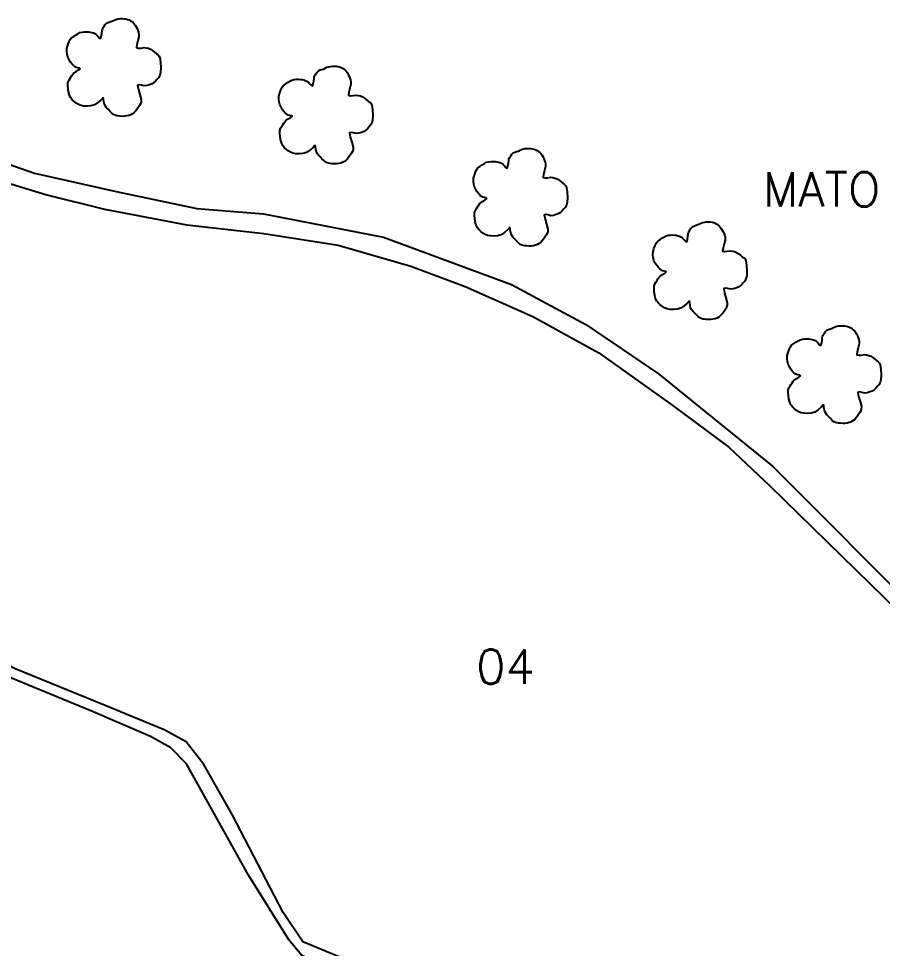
# Model space of a CAD drawing. Header units: inches. Extents: x 750803 to 752378, y 7807772 to 7810000.
# Drawn here: x 751645.4 to 751891.4, y 7809351.9 to 7809616.7 of the extents above; entities that cross this region are included whole.
import ezdxf

# ---------------------------------------------------------------- set-up
doc = ezdxf.new("R2010")
doc.units = ezdxf.units.IN
doc.header["$MEASUREMENT"] = 0
doc.linetypes.add('CONTINUO', pattern=[0])
for name, color, linetype, lineweight in [('0114000938', 1, 'Continuous', 25), ('0114000938004', 5, 'Continuous', 25), ('MATO', 3, 'Continuous', 25)]:
    doc.layers.add(name, color=color, linetype=linetype, lineweight=lineweight)
doc.layers.add('TEXTO', color=7, linetype='Continuous')
doc.styles.add('SIMPLEX', font='simplex', dxfattribs={"height": 0.2})

msp = doc.modelspace()

# ---------------------------------------------------------------- linework, layer by layer
at = {"layer": '0114000938', "linetype": 'CONTINUO', "flags": 128}
msp.add_lwpolyline([(752002.43, 7809226.71), (751983.92, 7809234.26), (751934.75, 7809260.77), (751900.1, 7809279.88), (751883.22, 7809289.06), (751869.15, 7809295.72), (751845.6, 7809305.2), (751811.1, 7809318.09), (751790.81, 7809325.19), (751752.6, 7809338.67), (751732.75, 7809346.08), (751725.94, 7809349.93), (751722.39, 7809354.37), (751710.84, 7809372.73), (751693.21, 7809404.43), (751688.77, 7809409.02), (751682.99, 7809412.27), (751665.96, 7809419.53), (751640.2, 7809430.19), (751618.87, 7809442.34), (751598.28, 7809458.48), (751573.26, 7809479.81), (751560.67, 7809493.43), (751548.97, 7809509.42), (751534.75, 7809531.64), (751529.27, 7809546.89), (751518.31, 7809575.47), (751515.65, 7809586.29), (751514.67, 7809589.28), (751529.86, 7809588.65), (751552.67, 7809586.43), (751583.03, 7809585.99), (751606.73, 7809585.25), (751621.09, 7809582.73), (751649.97, 7809572.66), (751673.22, 7809567.48), (751696.17, 7809562.59), (751715.13, 7809561.11), (751749.34, 7809554.44), (751785.77, 7809540.97), (751806.95, 7809529.56), (751827.68, 7809515.5), (751860.12, 7809489.28), (751903.51, 7809445.74), (751934.16, 7809414.5), (751974, 7809371.7), (752005.99, 7809340.3), (752009.1, 7809334.97), (752008.51, 7809326.82), (752004.95, 7809310.83), (752003.47, 7809289.21), (752003.32, 7809265.22), (752002.73, 7809240.34)], close=True, dxfattribs=at)
at = {"layer": '0114000938004', "linetype": 'CONTINUO', "flags": 128}
msp.add_lwpolyline([(751999.32, 7809305.2), (751997.84, 7809282.4), (751998.58, 7809262.25), (751997.84, 7809245.96), (751995.18, 7809238.71), (751993.25, 7809235.45), (751979.78, 7809241.37), (751950.3, 7809256.63), (751915.65, 7809276.03), (751892.84, 7809289.06), (751868.85, 7809299.57), (751844.71, 7809310.68), (751815.39, 7809320.16), (751777.77, 7809334.38), (751745.19, 7809345.93), (751726.39, 7809353.78), (751720.77, 7809362.15), (751706.24, 7809390.01), (751698.18, 7809404.27), (751693.09, 7809410.75), (751686.89, 7809414.17), (751670.05, 7809421.11), (751644.41, 7809431.48), (751627.93, 7809440.18), (751610.62, 7809451.94), (751585.82, 7809472.85), (751572.77, 7809485.53), (751558.51, 7809502.01), (751549.81, 7809514.88), (751539.07, 7809532.92), (751531.3, 7809549.77), (751524.73, 7809570.04), (751522.97, 7809576.89), (751523.62, 7809581.24), (751525.28, 7809583.28), (751529.17, 7809584.02), (751538.7, 7809581.89), (751545.83, 7809581.89), (751560.83, 7809580.87), (751573.32, 7809580.41), (751598.68, 7809580.32), (751611.73, 7809580.13), (751633.39, 7809572.63), (751653.48, 7809566.52), (751669.86, 7809562.45), (751693.28, 7809558.01), (751715.21, 7809555.51), (751736.41, 7809552.18), (751757.14, 7809546.25), (751772.6, 7809540.42), (751791.85, 7809531.91), (751810.64, 7809521.54), (751831.84, 7809506.45), (751847.67, 7809494.61), (751859.33, 7809483.68), (751892, 7809451.75), (751915.33, 7809428.61), (751945.5, 7809395.66), (751971.05, 7809369.65), (751992.98, 7809346.6), (752001.59, 7809336.98), (752004, 7809331.24), (752003.54, 7809325.41), (752001.31, 7809316.34)], close=True, dxfattribs=at)
at = {"layer": 'MATO', "color": 94, "linetype": 'CONTINUO'}
for points in [[(751669.46, 7809594.13, -314.99), (751668.8, 7809593.5, -314.99), (751667.99, 7809592.79, -314.99), (751667.05, 7809592.12, -314.99), (751666.03, 7809591.84, -314.99), (751664.99, 7809591.73, -314.99), (751664, 7809591.76, -314.99), (751663.19, 7809591.94, -314.99), (751662.46, 7809592.23, -314.99), (751661.82, 7809592.61, -314.99), (751661.22, 7809593.06, -314.99), (751660.7, 7809593.57, -314.99), (751660.28, 7809594.13, -314.99), (751659.98, 7809594.65, -314.99), (751659.78, 7809595.22, -314.99), (751659.64, 7809595.87, -314.99), (751659.5, 7809596.72, -314.99), (751659.44, 7809597.6, -314.99), (751659.46, 7809598.43, -314.99), (751659.68, 7809599.05, -314.99), (751659.97, 7809599.59, -314.99), (751660.3, 7809600.06, -314.99), (751660.54, 7809600.48, -314.99), (751660.83, 7809600.88, -314.99), (751661.18, 7809601.25, -314.99), (751661.85, 7809601.69, -314.99), (751662.48, 7809602.1, -314.99), (751662.93, 7809602.45, -314.99), (751662.74, 7809602.59, -314.99), (751662.33, 7809602.69, -314.99), (751661.82, 7809602.8, -314.99), (751661.46, 7809603.02, -314.99), (751661.09, 7809603.32, -314.99), (751660.71, 7809603.72, -314.99), (751660.24, 7809604.31, -314.99), (751659.79, 7809605, -314.99), (751659.41, 7809605.76, -314.99), (751659.21, 7809606.54, -314.99), (751659.13, 7809607.36, -314.99), (751659.18, 7809608.2, -314.99), (751659.42, 7809609.12, -314.99), (751659.74, 7809609.98, -314.99), (751660.12, 7809610.73, -314.99), (751660.4, 7809611.13, -314.99), (751660.72, 7809611.41, -314.99), (751661.1, 7809611.64, -314.99), (751661.64, 7809612.04, -314.99), (751662.25, 7809612.42, -314.99), (751662.89, 7809612.74, -314.99), (751663.54, 7809612.9, -314.99), (751664.17, 7809612.98, -314.99), (751664.78, 7809612.99, -314.99), (751665.32, 7809612.97, -314.99), (751665.82, 7809612.89, -314.99), (751666.29, 7809612.78, -314.99), (751666.7, 7809612.64, -314.99), (751667.09, 7809612.46, -314.99), (751667.48, 7809612.23, -314.99), (751667.95, 7809611.71, -314.99), (751668.4, 7809611.27, -314.99), (751668.78, 7809611.06, -314.99), (751668.97, 7809611.66, -314.99), (751669.09, 7809612.46, -314.99), (751669.17, 7809613.29, -314.99), (751669.26, 7809613.65, -314.99), (751669.36, 7809613.92, -314.99), (751669.51, 7809614.18, -314.99), (751669.77, 7809614.6, -314.99), (751670.09, 7809615.03, -314.99), (751670.48, 7809615.41, -314.99), (751670.94, 7809615.63, -314.99), (751671.43, 7809615.79, -314.99), (751671.93, 7809615.94, -314.99), (751672.4, 7809616.17, -314.99), (751672.87, 7809616.39, -314.99), (751673.35, 7809616.57, -314.99), (751673.87, 7809616.67, -314.99), (751674.41, 7809616.72, -314.99), (751674.94, 7809616.72, -314.99), (751675.46, 7809616.69, -314.99), (751675.97, 7809616.62, -314.99), (751676.45, 7809616.5, -314.99), (751676.89, 7809616.33, -314.99), (751677.3, 7809616.11, -314.99), (751677.67, 7809615.86, -314.99), (751678, 7809615.58, -314.99), (751678.3, 7809615.25, -314.99), (751678.58, 7809614.87, -314.99), (751678.88, 7809614.4, -314.99), (751679.15, 7809613.87, -314.99), (751679.38, 7809613.3, -314.99), (751679.57, 7809612.8, -314.99), (751679.68, 7809612.23, -314.99), (751679.69, 7809611.55, -314.99), (751679.37, 7809610.44, -314.99), (751679.08, 7809609.35, -314.99), (751678.97, 7809608.44, -314.99), (751679.54, 7809608.28, -314.99), (751680.3, 7809608.33, -314.99), (751681.15, 7809608.47, -314.99), (751681.78, 7809608.4, -314.99), (751682.38, 7809608.26, -314.99), (751682.96, 7809608.04, -314.99), (751683.57, 7809607.63, -314.99), (751684.15, 7809607.16, -314.99), (751684.66, 7809606.69, -314.99), (751685.06, 7809606.47, -314.99), (751685.37, 7809606.15, -314.99), (751685.61, 7809605.61, -314.99), (751685.8, 7809604.26, -314.99), (751685.89, 7809602.76, -314.99), (751685.86, 7809601.32, -314.99), (751685.61, 7809600.5, -314.99), (751685.25, 7809599.88, -314.99), (751684.81, 7809599.39, -314.99), (751684.4, 7809598.89, -314.99), (751683.94, 7809598.47, -314.99), (751683.41, 7809598.11, -314.99), (751682.71, 7809597.84, -314.99), (751681.97, 7809597.64, -314.99), (751681.21, 7809597.53, -314.99), (751680.4, 7809597.74, -314.99), (751679.73, 7809597.86, -314.99), (751679.28, 7809597.7, -314.99), (751679.52, 7809596.51, -314.99), (751679.92, 7809595.09, -314.99), (751680.31, 7809593.69, -314.99), (751680.28, 7809592.97, -314.99), (751680.11, 7809592.43, -314.99), (751679.84, 7809591.98, -314.99), (751679.5, 7809591.4, -314.99), (751679.11, 7809590.85, -314.99), (751678.68, 7809590.35, -314.99), (751678.29, 7809589.95, -314.99), (751677.87, 7809589.61, -314.99), (751677.41, 7809589.33, -314.99), (751676.83, 7809589.12, -314.99), (751676.22, 7809588.98, -314.99), (751675.59, 7809588.89, -314.99), (751674.97, 7809588.88, -314.99), (751674.37, 7809588.92, -314.99), (751673.8, 7809589, -314.99), (751673.33, 7809589.05, -314.99), (751672.89, 7809589.17, -314.99), (751672.45, 7809589.38, -314.99), (751671.92, 7809589.82, -314.99), (751671.4, 7809590.34, -314.99), (751670.9, 7809590.9, -314.99), (751670.49, 7809591.33, -314.99), (751670.13, 7809591.77, -314.99), (751669.85, 7809592.27, -314.99), (751669.71, 7809593.02, -314.99), (751669.61, 7809593.74, -314.99), (751669.53, 7809594.34, -314.99)], [(751729.82, 7809580.58, -314.99), (751729.17, 7809579.95, -314.99), (751728.35, 7809579.23, -314.99), (751727.42, 7809578.56, -314.99), (751726.4, 7809578.29, -314.99), (751725.36, 7809578.17, -314.99), (751724.36, 7809578.21, -314.99), (751723.55, 7809578.39, -314.99), (751722.83, 7809578.68, -314.99), (751722.19, 7809579.06, -314.99), (751721.59, 7809579.51, -314.99), (751721.07, 7809580.02, -314.99), (751720.64, 7809580.58, -314.99), (751720.35, 7809581.1, -314.99), (751720.14, 7809581.67, -314.99), (751720, 7809582.31, -314.99), (751719.87, 7809583.17, -314.99), (751719.8, 7809584.04, -314.99), (751719.83, 7809584.88, -314.99), (751720.04, 7809585.5, -314.99), (751720.33, 7809586.04, -314.99), (751720.66, 7809586.5, -314.99), (751720.91, 7809586.93, -314.99), (751721.19, 7809587.32, -314.99), (751721.54, 7809587.7, -314.99), (751722.22, 7809588.14, -314.99), (751722.85, 7809588.55, -314.99), (751723.3, 7809588.9, -314.99), (751723.1, 7809589.04, -314.99), (751722.7, 7809589.14, -314.99), (751722.18, 7809589.25, -314.99), (751721.82, 7809589.47, -314.99), (751721.46, 7809589.76, -314.99), (751721.08, 7809590.16, -314.99), (751720.61, 7809590.76, -314.99), (751720.16, 7809591.45, -314.99), (751719.78, 7809592.21, -314.99), (751719.58, 7809592.99, -314.99), (751719.5, 7809593.81, -314.99), (751719.55, 7809594.65, -314.99), (751719.78, 7809595.57, -314.99), (751720.11, 7809596.43, -314.99), (751720.48, 7809597.18, -314.99), (751720.77, 7809597.58, -314.99), (751721.09, 7809597.86, -314.99), (751721.47, 7809598.09, -314.99), (751722.01, 7809598.49, -314.99), (751722.62, 7809598.87, -314.99), (751723.26, 7809599.19, -314.99), (751723.9, 7809599.35, -314.99), (751724.54, 7809599.43, -314.99), (751725.15, 7809599.44, -314.99), (751725.69, 7809599.41, -314.99), (751726.19, 7809599.34, -314.99), (751726.65, 7809599.23, -314.99), (751727.06, 7809599.09, -314.99), (751727.45, 7809598.91, -314.99), (751727.84, 7809598.67, -314.99), (751728.31, 7809598.16, -314.99), (751728.76, 7809597.72, -314.99), (751729.15, 7809597.51, -314.99), (751729.34, 7809598.11, -314.99), (751729.46, 7809598.91, -314.99), (751729.54, 7809599.74, -314.99), (751729.62, 7809600.1, -314.99), (751729.72, 7809600.37, -314.99), (751729.87, 7809600.62, -314.99), (751730.13, 7809601.05, -314.99), (751730.46, 7809601.47, -314.99), (751730.85, 7809601.86, -314.99), (751731.3, 7809602.08, -314.99), (751731.79, 7809602.24, -314.99), (751732.3, 7809602.39, -314.99), (751732.76, 7809602.62, -314.99), (751733.23, 7809602.84, -314.99), (751733.72, 7809603.02, -314.99), (751734.24, 7809603.12, -314.99), (751734.77, 7809603.16, -314.99), (751735.31, 7809603.17, -314.99), (751735.83, 7809603.14, -314.99), (751736.33, 7809603.07, -314.99), (751736.82, 7809602.95, -314.99), (751737.26, 7809602.78, -314.99), (751737.67, 7809602.56, -314.99), (751738.04, 7809602.3, -314.99), (751738.37, 7809602.03, -314.99), (751738.67, 7809601.7, -314.99), (751738.95, 7809601.32, -314.99), (751739.25, 7809600.84, -314.99), (751739.52, 7809600.31, -314.99), (751739.75, 7809599.75, -314.99), (751739.93, 7809599.25, -314.99), (751740.04, 7809598.68, -314.99), (751740.06, 7809598, -314.99), (751739.74, 7809596.89, -314.99), (751739.45, 7809595.8, -314.99), (751739.33, 7809594.88, -314.99), (751739.9, 7809594.72, -314.99), (751740.67, 7809594.78, -314.99), (751741.52, 7809594.92, -314.99), (751742.15, 7809594.85, -314.99), (751742.75, 7809594.71, -314.99), (751743.32, 7809594.48, -314.99), (751743.94, 7809594.08, -314.99), (751744.51, 7809593.61, -314.99), (751745.03, 7809593.13, -314.99), (751745.42, 7809592.92, -314.99), (751745.74, 7809592.6, -314.99), (751745.97, 7809592.06, -314.99), (751746.16, 7809590.71, -314.99), (751746.26, 7809589.21, -314.99), (751746.23, 7809587.76, -314.99), (751745.97, 7809586.95, -314.99), (751745.61, 7809586.33, -314.99), (751745.17, 7809585.84, -314.99), (751744.77, 7809585.34, -314.99), (751744.31, 7809584.92, -314.99), (751743.78, 7809584.56, -314.99), (751743.08, 7809584.29, -314.99), (751742.33, 7809584.09, -314.99), (751741.58, 7809583.98, -314.99), (751740.77, 7809584.19, -314.99), (751740.09, 7809584.31, -314.99), (751739.65, 7809584.15, -314.99), (751739.88, 7809582.95, -314.99), (751740.28, 7809581.54, -314.99), (751740.68, 7809580.14, -314.99), (751740.65, 7809579.42, -314.99), (751740.48, 7809578.88, -314.99), (751740.21, 7809578.43, -314.99), (751739.87, 7809577.85, -314.99), (751739.47, 7809577.3, -314.99), (751739.05, 7809576.8, -314.99), (751738.66, 7809576.39, -314.99), (751738.24, 7809576.06, -314.99), (751737.77, 7809575.78, -314.99), (751737.2, 7809575.57, -314.99), (751736.59, 7809575.42, -314.99), (751735.96, 7809575.34, -314.99), (751735.34, 7809575.33, -314.99), (751734.73, 7809575.37, -314.99), (751734.16, 7809575.45, -314.99), (751733.69, 7809575.5, -314.99), (751733.25, 7809575.62, -314.99), (751732.81, 7809575.83, -314.99), (751732.29, 7809576.27, -314.99), (751731.76, 7809576.79, -314.99), (751731.27, 7809577.35, -314.99), (751730.85, 7809577.78, -314.99), (751730.5, 7809578.22, -314.99), (751730.22, 7809578.71, -314.99), (751730.08, 7809579.47, -314.99), (751729.98, 7809580.19, -314.99), (751729.9, 7809580.79, -314.99)], [(751785.26, 7809557.18, -314.99), (751784.61, 7809556.55, -314.99), (751783.79, 7809555.83, -314.99), (751782.86, 7809555.16, -314.99), (751781.83, 7809554.88, -314.99), (751780.8, 7809554.77, -314.99), (751779.8, 7809554.81, -314.99), (751778.99, 7809554.98, -314.99), (751778.27, 7809555.27, -314.99), (751777.62, 7809555.65, -314.99), (751777.03, 7809556.1, -314.99), (751776.51, 7809556.62, -314.99), (751776.08, 7809557.17, -314.99), (751775.79, 7809557.69, -314.99), (751775.58, 7809558.27, -314.99), (751775.44, 7809558.91, -314.99), (751775.31, 7809559.76, -314.99), (751775.24, 7809560.64, -314.99), (751775.27, 7809561.48, -314.99), (751775.48, 7809562.1, -314.99), (751775.77, 7809562.63, -314.99), (751776.1, 7809563.1, -314.99), (751776.35, 7809563.52, -314.99), (751776.63, 7809563.92, -314.99), (751776.98, 7809564.3, -314.99), (751777.65, 7809564.74, -314.99), (751778.29, 7809565.14, -314.99), (751778.74, 7809565.49, -314.99), (751778.54, 7809565.63, -314.99), (751778.13, 7809565.73, -314.99), (751777.62, 7809565.85, -314.99), (751777.26, 7809566.06, -314.99), (751776.9, 7809566.36, -314.99), (751776.52, 7809566.76, -314.99), (751776.04, 7809567.35, -314.99), (751775.59, 7809568.04, -314.99), (751775.22, 7809568.8, -314.99), (751775.02, 7809569.59, -314.99), (751774.94, 7809570.4, -314.99), (751774.98, 7809571.24, -314.99), (751775.22, 7809572.16, -314.99), (751775.55, 7809573.03, -314.99), (751775.92, 7809573.77, -314.99), (751776.21, 7809574.17, -314.99), (751776.52, 7809574.45, -314.99), (751776.9, 7809574.68, -314.99), (751777.45, 7809575.08, -314.99), (751778.06, 7809575.46, -314.99), (751778.7, 7809575.78, -314.99), (751779.34, 7809575.94, -314.99), (751779.97, 7809576.02, -314.99), (751780.58, 7809576.03, -314.99), (751781.12, 7809576.01, -314.99), (751781.63, 7809575.93, -314.99), (751782.09, 7809575.82, -314.99), (751782.5, 7809575.69, -314.99), (751782.89, 7809575.51, -314.99), (751783.28, 7809575.27, -314.99), (751783.75, 7809574.75, -314.99), (751784.2, 7809574.31, -314.99), (751784.59, 7809574.1, -314.99), (751784.78, 7809574.7, -314.99), (751784.9, 7809575.5, -314.99), (751784.98, 7809576.33, -314.99), (751785.06, 7809576.69, -314.99), (751785.16, 7809576.97, -314.99), (751785.31, 7809577.22, -314.99), (751785.57, 7809577.64, -314.99), (751785.9, 7809578.07, -314.99), (751786.28, 7809578.45, -314.99), (751786.74, 7809578.67, -314.99), (751787.23, 7809578.84, -314.99), (751787.74, 7809578.98, -314.99), (751788.2, 7809579.21, -314.99), (751788.67, 7809579.43, -314.99), (751789.15, 7809579.61, -314.99), (751789.68, 7809579.71, -314.99), (751790.21, 7809579.76, -314.99), (751790.75, 7809579.76, -314.99), (751791.27, 7809579.73, -314.99), (751791.77, 7809579.66, -314.99), (751792.25, 7809579.54, -314.99), (751792.69, 7809579.37, -314.99), (751793.1, 7809579.16, -314.99), (751793.48, 7809578.9, -314.99), (751793.81, 7809578.62, -314.99), (751794.11, 7809578.3, -314.99), (751794.39, 7809577.92, -314.99), (751794.68, 7809577.44, -314.99), (751794.95, 7809576.91, -314.99), (751795.18, 7809576.34, -314.99), (751795.37, 7809575.84, -314.99), (751795.48, 7809575.27, -314.99), (751795.5, 7809574.59, -314.99), (751795.18, 7809573.48, -314.99), (751794.89, 7809572.39, -314.99), (751794.77, 7809571.48, -314.99), (751795.34, 7809571.32, -314.99), (751796.11, 7809571.37, -314.99), (751796.96, 7809571.51, -314.99), (751797.59, 7809571.44, -314.99), (751798.19, 7809571.3, -314.99), (751798.76, 7809571.08, -314.99), (751799.37, 7809570.67, -314.99), (751799.95, 7809570.21, -314.99), (751800.47, 7809569.73, -314.99), (751800.86, 7809569.51, -314.99), (751801.17, 7809569.19, -314.99), (751801.41, 7809568.65, -314.99), (751801.6, 7809567.3, -314.99), (751801.7, 7809565.8, -314.99), (751801.67, 7809564.36, -314.99), (751801.41, 7809563.54, -314.99), (751801.05, 7809562.92, -314.99), (751800.61, 7809562.44, -314.99), (751800.21, 7809561.94, -314.99), (751799.75, 7809561.51, -314.99), (751799.22, 7809561.16, -314.99), (751798.52, 7809560.88, -314.99), (751797.77, 7809560.68, -314.99), (751797.02, 7809560.57, -314.99), (751796.21, 7809560.78, -314.99), (751795.53, 7809560.9, -314.99), (751795.09, 7809560.74, -314.99), (751795.32, 7809559.55, -314.99), (751795.72, 7809558.13, -314.99), (751796.12, 7809556.73, -314.99), (751796.09, 7809556.02, -314.99), (751795.92, 7809555.47, -314.99), (751795.64, 7809555.02, -314.99), (751795.31, 7809554.44, -314.99), (751794.91, 7809553.89, -314.99), (751794.49, 7809553.39, -314.99), (751794.09, 7809552.99, -314.99), (751793.67, 7809552.65, -314.99), (751793.21, 7809552.38, -314.99), (751792.64, 7809552.16, -314.99), (751792.03, 7809552.02, -314.99), (751791.4, 7809551.93, -314.99), (751790.78, 7809551.92, -314.99), (751790.17, 7809551.96, -314.99), (751789.6, 7809552.04, -314.99), (751789.13, 7809552.09, -314.99), (751788.69, 7809552.21, -314.99), (751788.25, 7809552.42, -314.99), (751787.73, 7809552.86, -314.99), (751787.2, 7809553.39, -314.99), (751786.71, 7809553.94, -314.99), (751786.29, 7809554.37, -314.99), (751785.94, 7809554.81, -314.99), (751785.66, 7809555.31, -314.99), (751785.51, 7809556.06, -314.99), (751785.42, 7809556.78, -314.99), (751785.34, 7809557.38, -314.99)], [(751836.39, 7809536.23, -314.99), (751835.74, 7809535.6, -314.99), (751834.92, 7809534.88, -314.99), (751833.98, 7809534.21, -314.99), (751832.96, 7809533.93, -314.99), (751831.92, 7809533.82, -314.99), (751830.93, 7809533.86, -314.99), (751830.12, 7809534.04, -314.99), (751829.39, 7809534.33, -314.99), (751828.75, 7809534.71, -314.99), (751828.15, 7809535.16, -314.99), (751827.63, 7809535.67, -314.99), (751827.21, 7809536.22, -314.99), (751826.91, 7809536.75, -314.99), (751826.71, 7809537.32, -314.99), (751826.57, 7809537.96, -314.99), (751826.43, 7809538.82, -314.99), (751826.37, 7809539.69, -314.99), (751826.4, 7809540.53, -314.99), (751826.61, 7809541.15, -314.99), (751826.9, 7809541.69, -314.99), (751827.23, 7809542.15, -314.99), (751827.47, 7809542.58, -314.99), (751827.76, 7809542.97, -314.99), (751828.11, 7809543.35, -314.99), (751828.78, 7809543.79, -314.99), (751829.41, 7809544.2, -314.99), (751829.87, 7809544.55, -314.99), (751829.67, 7809544.69, -314.99), (751829.26, 7809544.79, -314.99), (751828.75, 7809544.9, -314.99), (751828.39, 7809545.12, -314.99), (751828.02, 7809545.41, -314.99), (751827.64, 7809545.81, -314.99), (751827.17, 7809546.41, -314.99), (751826.72, 7809547.1, -314.99), (751826.34, 7809547.86, -314.99), (751826.14, 7809548.64, -314.99), (751826.06, 7809549.46, -314.99), (751826.11, 7809550.3, -314.99), (751826.35, 7809551.21, -314.99), (751826.67, 7809552.08, -314.99), (751827.05, 7809552.83, -314.99), (751827.33, 7809553.23, -314.99), (751827.65, 7809553.51, -314.99), (751828.03, 7809553.74, -314.99), (751828.57, 7809554.14, -314.99), (751829.18, 7809554.51, -314.99), (751829.83, 7809554.84, -314.99), (751830.47, 7809555, -314.99), (751831.1, 7809555.08, -314.99), (751831.71, 7809555.09, -314.99), (751832.25, 7809555.06, -314.99), (751832.75, 7809554.99, -314.99), (751833.22, 7809554.87, -314.99), (751833.63, 7809554.74, -314.99), (751834.02, 7809554.56, -314.99), (751834.41, 7809554.32, -314.99), (751834.88, 7809553.81, -314.99), (751835.33, 7809553.37, -314.99), (751835.71, 7809553.16, -314.99), (751835.9, 7809553.76, -314.99), (751836.02, 7809554.56, -314.99), (751836.1, 7809555.38, -314.99), (751836.19, 7809555.75, -314.99), (751836.29, 7809556.02, -314.99), (751836.44, 7809556.27, -314.99), (751836.7, 7809556.7, -314.99), (751837.03, 7809557.12, -314.99), (751837.41, 7809557.51, -314.99), (751837.87, 7809557.73, -314.99), (751838.36, 7809557.89, -314.99), (751838.86, 7809558.04, -314.99), (751839.33, 7809558.27, -314.99), (751839.8, 7809558.49, -314.99), (751840.28, 7809558.67, -314.99), (751840.8, 7809558.77, -314.99), (751841.34, 7809558.81, -314.99), (751841.87, 7809558.82, -314.99), (751842.39, 7809558.79, -314.99), (751842.9, 7809558.72, -314.99), (751843.38, 7809558.6, -314.99), (751843.82, 7809558.43, -314.99), (751844.23, 7809558.21, -314.99), (751844.61, 7809557.95, -314.99), (751844.93, 7809557.68, -314.99), (751845.23, 7809557.35, -314.99), (751845.51, 7809556.97, -314.99), (751845.81, 7809556.49, -314.99), (751846.08, 7809555.96, -314.99), (751846.31, 7809555.4, -314.99), (751846.5, 7809554.89, -314.99), (751846.61, 7809554.33, -314.99), (751846.62, 7809553.65, -314.99), (751846.3, 7809552.54, -314.99), (751846.01, 7809551.45, -314.99), (751845.9, 7809550.53, -314.99), (751846.47, 7809550.37, -314.99), (751847.23, 7809550.43, -314.99), (751848.08, 7809550.57, -314.99), (751848.71, 7809550.5, -314.99), (751849.31, 7809550.36, -314.99), (751849.89, 7809550.13, -314.99), (751850.5, 7809549.73, -314.99), (751851.08, 7809549.26, -314.99), (751851.59, 7809548.78, -314.99), (751851.99, 7809548.57, -314.99), (751852.3, 7809548.25, -314.99), (751852.54, 7809547.71, -314.99), (751852.73, 7809546.36, -314.99), (751852.82, 7809544.86, -314.99), (751852.79, 7809543.41, -314.99), (751852.54, 7809542.6, -314.99), (751852.18, 7809541.98, -314.99), (751851.74, 7809541.49, -314.99), (751851.33, 7809540.99, -314.99), (751850.87, 7809540.56, -314.99), (751850.34, 7809540.21, -314.99), (751849.64, 7809539.94, -314.99), (751848.9, 7809539.74, -314.99), (751848.14, 7809539.62, -314.99), (751847.34, 7809539.84, -314.99), (751846.66, 7809539.96, -314.99), (751846.21, 7809539.79, -314.99), (751846.45, 7809538.6, -314.99), (751846.85, 7809537.19, -314.99), (751847.24, 7809535.79, -314.99), (751847.21, 7809535.07, -314.99), (751847.04, 7809534.53, -314.99), (751846.77, 7809534.08, -314.99), (751846.43, 7809533.5, -314.99), (751846.04, 7809532.95, -314.99), (751845.61, 7809532.45, -314.99), (751845.22, 7809532.04, -314.99), (751844.8, 7809531.71, -314.99), (751844.34, 7809531.43, -314.99), (751843.76, 7809531.22, -314.99), (751843.15, 7809531.07, -314.99), (751842.52, 7809530.99, -314.99), (751841.9, 7809530.98, -314.99), (751841.3, 7809531.01, -314.99), (751840.73, 7809531.1, -314.99), (751840.26, 7809531.15, -314.99), (751839.82, 7809531.27, -314.99), (751839.38, 7809531.48, -314.99), (751838.85, 7809531.92, -314.99), (751838.33, 7809532.44, -314.99), (751837.83, 7809533, -314.99), (751837.42, 7809533.43, -314.99), (751837.06, 7809533.87, -314.99), (751836.78, 7809534.36, -314.99), (751836.64, 7809535.11, -314.99), (751836.54, 7809535.84, -314.99), (751836.46, 7809536.44, -314.99)], [(751874.58, 7809506.67, -314.99), (751873.93, 7809506.04, -314.99), (751873.11, 7809505.32, -314.99), (751872.17, 7809504.65, -314.99), (751871.15, 7809504.37, -314.99), (751870.11, 7809504.26, -314.99), (751869.12, 7809504.29, -314.99), (751868.31, 7809504.47, -314.99), (751867.58, 7809504.76, -314.99), (751866.94, 7809505.14, -314.99), (751866.34, 7809505.59, -314.99), (751865.82, 7809506.11, -314.99), (751865.4, 7809506.66, -314.99), (751865.11, 7809507.18, -314.99), (751864.9, 7809507.76, -314.99), (751864.76, 7809508.4, -314.99), (751864.62, 7809509.25, -314.99), (751864.56, 7809510.13, -314.99), (751864.59, 7809510.97, -314.99), (751864.8, 7809511.59, -314.99), (751865.09, 7809512.12, -314.99), (751865.42, 7809512.59, -314.99), (751865.67, 7809513.01, -314.99), (751865.95, 7809513.41, -314.99), (751866.3, 7809513.79, -314.99), (751866.97, 7809514.22, -314.99), (751867.6, 7809514.63, -314.99), (751868.06, 7809514.98, -314.99), (751867.86, 7809515.12, -314.99), (751867.45, 7809515.22, -314.99), (751866.94, 7809515.34, -314.99), (751866.58, 7809515.55, -314.99), (751866.21, 7809515.85, -314.99), (751865.83, 7809516.25, -314.99), (751865.36, 7809516.84, -314.99), (751864.91, 7809517.53, -314.99), (751864.53, 7809518.29, -314.99), (751864.33, 7809519.08, -314.99), (751864.25, 7809519.89, -314.99), (751864.3, 7809520.73, -314.99), (751864.54, 7809521.65, -314.99), (751864.86, 7809522.51, -314.99), (751865.24, 7809523.26, -314.99), (751865.52, 7809523.66, -314.99), (751865.84, 7809523.94, -314.99), (751866.22, 7809524.17, -314.99), (751866.77, 7809524.57, -314.99), (751867.37, 7809524.95, -314.99), (751868.02, 7809525.27, -314.99), (751868.66, 7809525.43, -314.99), (751869.29, 7809525.51, -314.99), (751869.9, 7809525.52, -314.99), (751870.44, 7809525.5, -314.99), (751870.94, 7809525.42, -314.99), (751871.41, 7809525.31, -314.99), (751871.82, 7809525.18, -314.99), (751872.21, 7809524.99, -314.99), (751872.6, 7809524.76, -314.99), (751873.07, 7809524.24, -314.99), (751873.52, 7809523.8, -314.99), (751873.9, 7809523.59, -314.99), (751874.09, 7809524.19, -314.99), (751874.21, 7809524.99, -314.99), (751874.29, 7809525.82, -314.99), (751874.38, 7809526.18, -314.99), (751874.48, 7809526.46, -314.99), (751874.63, 7809526.71, -314.99), (751874.89, 7809527.13, -314.99), (751875.22, 7809527.56, -314.99), (751875.6, 7809527.94, -314.99), (751876.06, 7809528.16, -314.99), (751876.55, 7809528.33, -314.99), (751877.05, 7809528.47, -314.99), (751877.52, 7809528.7, -314.99), (751877.99, 7809528.92, -314.99), (751878.47, 7809529.1, -314.99), (751879, 7809529.2, -314.99), (751879.53, 7809529.25, -314.99), (751880.06, 7809529.25, -314.99), (751880.59, 7809529.22, -314.99), (751881.09, 7809529.15, -314.99), (751881.57, 7809529.03, -314.99), (751882.01, 7809528.86, -314.99), (751882.42, 7809528.64, -314.99), (751882.8, 7809528.39, -314.99), (751883.12, 7809528.11, -314.99), (751883.42, 7809527.79, -314.99), (751883.71, 7809527.4, -314.99), (751884, 7809526.93, -314.99), (751884.27, 7809526.4, -314.99), (751884.5, 7809525.83, -314.99), (751884.69, 7809525.33, -314.99), (751884.8, 7809524.76, -314.99), (751884.81, 7809524.08, -314.99), (751884.49, 7809522.97, -314.99), (751884.2, 7809521.88, -314.99), (751884.09, 7809520.97, -314.99), (751884.66, 7809520.81, -314.99), (751885.42, 7809520.86, -314.99), (751886.27, 7809521, -314.99), (751886.9, 7809520.93, -314.99), (751887.5, 7809520.79, -314.99), (751888.08, 7809520.57, -314.99), (751888.69, 7809520.16, -314.99), (751889.27, 7809519.7, -314.99), (751889.78, 7809519.22, -314.99), (751890.18, 7809519, -314.99), (751890.49, 7809518.68, -314.99), (751890.73, 7809518.14, -314.99), (751890.92, 7809516.79, -314.99), (751891.01, 7809515.29, -314.99), (751890.98, 7809513.85, -314.99), (751890.73, 7809513.03, -314.99), (751890.37, 7809512.41, -314.99), (751889.93, 7809511.93, -314.99), (751889.53, 7809511.43, -314.99), (751889.06, 7809511, -314.99), (751888.53, 7809510.65, -314.99), (751887.84, 7809510.37, -314.99), (751887.09, 7809510.17, -314.99), (751886.33, 7809510.06, -314.99), (751885.53, 7809510.27, -314.99), (751884.85, 7809510.39, -314.99), (751884.4, 7809510.23, -314.99), (751884.64, 7809509.04, -314.99), (751885.04, 7809507.62, -314.99), (751885.43, 7809506.22, -314.99), (751885.4, 7809505.5, -314.99), (751885.24, 7809504.96, -314.99), (751884.96, 7809504.51, -314.99), (751884.62, 7809503.93, -314.99), (751884.23, 7809503.38, -314.99), (751883.8, 7809502.88, -314.99), (751883.41, 7809502.48, -314.99), (751882.99, 7809502.14, -314.99), (751882.53, 7809501.87, -314.99), (751881.96, 7809501.65, -314.99), (751881.34, 7809501.51, -314.99), (751880.71, 7809501.42, -314.99), (751880.09, 7809501.41, -314.99), (751879.49, 7809501.45, -314.99), (751878.92, 7809501.53, -314.99), (751878.45, 7809501.58, -314.99), (751878.01, 7809501.7, -314.99), (751877.57, 7809501.91, -314.99), (751877.04, 7809502.35, -314.99), (751876.52, 7809502.88, -314.99), (751876.02, 7809503.43, -314.99), (751875.61, 7809503.86, -314.99), (751875.25, 7809504.3, -314.99), (751874.97, 7809504.8, -314.99), (751874.83, 7809505.55, -314.99), (751874.73, 7809506.27, -314.99), (751874.65, 7809506.87, -314.99)]]:
    msp.add_polyline3d(points, dxfattribs=at)

# ---------------------------------------------------------------- texts
at = {"layer": 'TEXTO', "linetype": 'Continuous', "style": 'SIMPLEX'}
for s, p in [('MATO', (751857.4, 7809563.23)), ('04', (751775.72, 7809427.28))]:
    msp.add_text(s, height=9.75, dxfattribs=at).set_placement(p)

doc.saveas('drawing.dxf')
